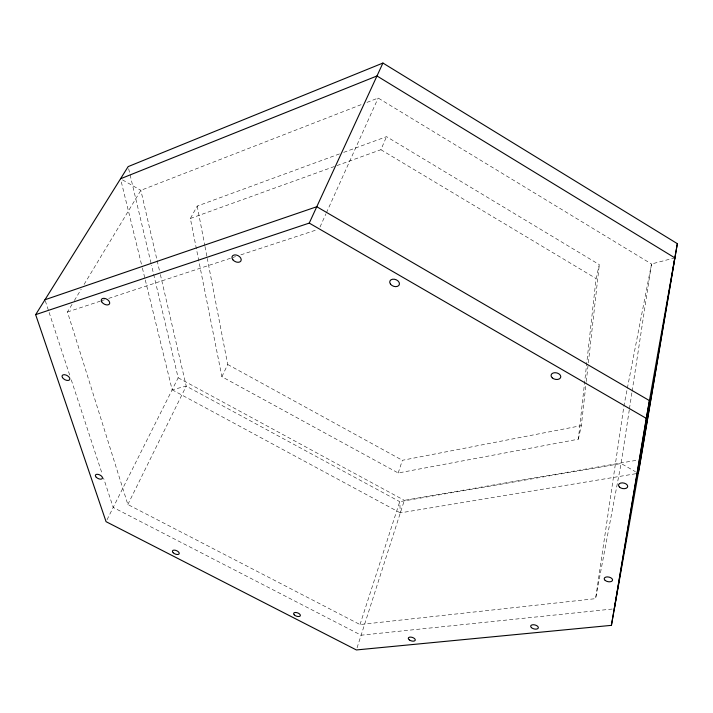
<?xml version="1.0" encoding="UTF-8"?>
<svg xmlns="http://www.w3.org/2000/svg" width="713" height="713" viewBox="0 0 713 713"><rect width="100%" height="100%" fill="white"/><g stroke="black" fill="none" stroke-linecap="round" stroke-linejoin="round"><path stroke-width="0.53" stroke-dasharray="3.56 2.67" d="M339.459 153.919L197.216 206.084L190.362 218.481L221.912 376.74L398.193 472.977L578.341 439.199L596.077 278.533L599.312 264.639L386.526 136.655L343.648 152.386M578.341 439.199L581.327 425.625L586.131 382.623M586.255 381.517L588.225 363.88M588.35 362.774L599.312 264.639M72.049 304.38L67.459 311.982L127.859 504.519L360.012 624.552L595.587 598.653L623.964 405.679L627.137 389.334M629.294 409.806L621.112 463.53L595.587 598.653M629.454 408.709L631.959 392.266M632.128 391.17L651.495 263.988L674.828 257.865M627.351 388.237L651.495 263.988L378.157 98.046L366.758 102.476M357.061 647.841L404.342 500.348L638.527 459.947M360.012 624.552L399.726 501.667L621.112 463.53L635.426 471.676M398.193 472.977L402.382 460.295L581.327 425.625M336.937 165.585L380.911 149.712L386.526 136.655M320.003 227.028L325.957 213.82M326.411 212.804L378.157 98.046M221.912 376.74L227.697 364.486L207.305 258.525M127.859 504.519L186.218 386.116L159.908 272.535M107.021 519.777L178.17 377.792L151.486 265.165M74.339 300.583L81.22 289.175M84.089 284.425L140.862 190.326L361.571 104.49M190.362 218.481L335.894 165.96M67.459 311.982L100.239 301.18M101.291 300.833L104.463 299.79M108.697 298.399L235.566 256.582M240.851 254.844L316.973 229.755M145.292 279.977L172.145 389.806L186.218 386.116L399.726 501.667L400.323 512.879L637.19 473.485M612.119 609.054L361.117 635.203L113.207 507.442L103.501 477.924M172.145 389.806L400.323 512.879M178.17 377.792L404.342 500.348M227.697 364.486L402.382 460.295M122.484 179.872L140.862 190.326L156.896 259.55M380.911 149.712L596.077 278.533M45.293 300.815L48.76 311.358M49.108 312.419L69.892 375.671M71.282 379.886L102.119 473.708M121.335 181.993L142.137 267.063M142.395 268.133L145.033 278.899M128.661 168.776L151.236 264.077M157.154 260.637L159.659 271.448M197.216 206.084L204.783 245.415M204.987 246.502L207.091 257.429"/><path stroke-width="1.07" d="M611.415 625.346L646.272 418.353L677.35 243.668L382.926 63.047L128.144 166.61L35.65 314.647L106.068 521.675L356.384 649.953L611.415 625.346L640.711 459.564L677.35 243.668M614.339 608.822L649.436 400.608L316.777 206.725L44.946 299.763M638.287 473.307L674.828 257.865L376.972 75.97L120.55 178.767M35.65 314.647L309.246 223.089L382.926 63.047M309.246 223.089L646.272 418.353M531.443 627.618L530.962 627.057A3.904 2.032 14.3 0 1 532.656 624.784A3.904 2.032 14.3 0 1 537.575 626.264L538.057 626.825A3.904 2.032 14.3 0 1 536.354 629.098A3.904 2.032 14.3 0 1 531.443 627.618M101.692 301.795A4.626 2.79 29.4 0 0 109.053 304.415A4.626 2.79 29.4 0 0 105.676 298.667A4.626 2.79 29.4 0 0 101.692 301.795M96.282 477.3A3.859 1.996 25.7 0 0 102.333 478.503A3.859 1.996 25.7 0 0 98.144 474.377A3.859 1.996 25.7 0 0 96.282 477.3M605.185 580.418A4.242 2.344 12.2 0 0 612.315 580.756A4.242 2.344 12.2 0 0 607.681 576.906A4.242 2.344 12.2 0 0 605.185 580.418M552.272 377.863A4.938 3.307 13.1 0 0 560.543 377.738A4.938 3.307 13.1 0 0 554.946 372.694A4.938 3.307 13.1 0 0 552.272 377.863M232.893 259.79A4.938 3.307 27.3 0 0 240.869 261.038A4.938 3.307 27.3 0 0 235.976 254.951A4.938 3.307 27.3 0 0 232.893 259.79M390.457 284.086A5.036 3.52 20.8 0 0 398.879 285.405A5.036 3.52 20.8 0 0 394.423 279.238A5.036 3.52 20.8 0 0 390.457 284.086M619.561 487.157A4.652 2.825 11.1 0 0 627.413 487.318A4.652 2.825 11.1 0 0 622.387 482.87A4.652 2.825 11.1 0 0 619.561 487.157M62.521 377.64A4.251 2.353 28.3 0 0 69.286 380.056A4.251 2.353 28.3 0 0 66.033 375.047A4.251 2.353 28.3 0 0 62.521 377.64M173.206 552.744A3.627 1.809 23.1 0 0 179.034 553.965A3.627 1.809 23.1 0 0 175.255 550.24A3.627 1.809 23.1 0 0 173.206 552.744M294.237 614.829A3.547 1.747 20 0 0 300.075 616.094A3.547 1.747 20 0 0 296.679 612.601A3.547 1.747 20 0 0 294.237 614.829M409.36 639.935A3.627 1.809 17.3 0 0 415.189 640.354A3.627 1.809 17.3 0 0 410.795 637.11A3.627 1.809 17.3 0 0 409.36 639.935"/></g></svg>
